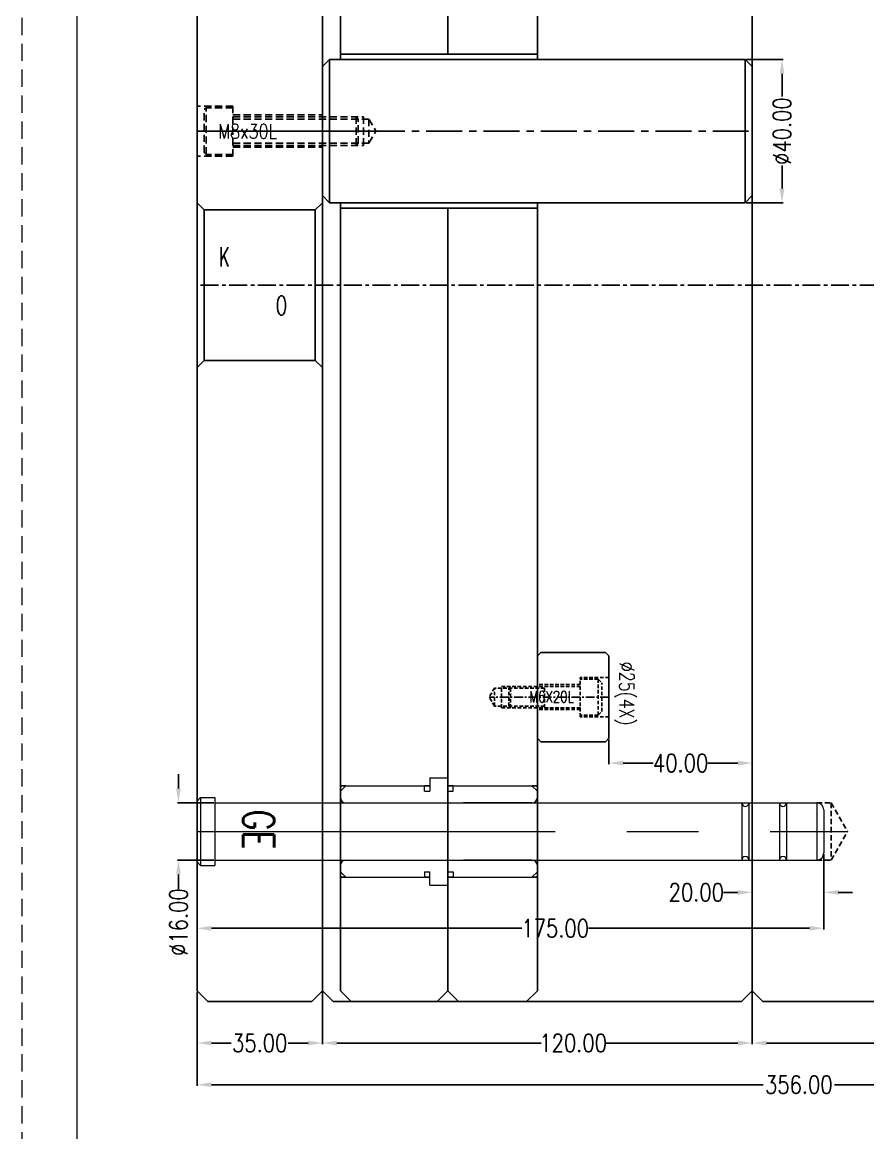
# Model space of a CAD drawing. Header units: millimetres. Extents: x 23075 to 24509, y -21593 to -20579.
# Drawn here: x 23075.4 to 23311.5, y -21103.5 to -20793.5 of the extents above; entities that cross this region are included whole.
import ezdxf

# ---------------------------------------------------------------- set-up
doc = ezdxf.new("R2010")
doc.units = ezdxf.units.MM
doc.header["$LTSCALE"] = 8
for name, pattern in [('CENTER', [2, 1.25, -0.25, 0.25, -0.25]), ('CENTER2', [1.125, 0.75, -0.125, 0.125, -0.125]), ('DASHED', [0.75, 0.5, -0.25]), ('HIDDEN', [0.375, 0.25, -0.125]), ('HIDDEN2', [0.1875, 0.125, -0.0625])]:
    doc.linetypes.add(name, pattern=pattern)
doc.layers.get('DEFPOINTS').update_dxf_attribs({"color": 6})
for name, color, linetype in [('A', 7, 'Continuous'), ('GE', 214, 'Continuous'), ('Layer3', 3, 'Continuous'), ('SCREW', 52, 'HIDDEN'), ('SP', 3, 'Continuous')]:
    doc.layers.add(name, color=color, linetype=linetype)
doc.layers.add('dim', color=3, linetype='Continuous', lineweight=15)
doc.layers.add('MBOM-ASSIS-LAYER', color=71, linetype='Continuous', lineweight=9)
doc.styles.add('ROMANC', font='RomanC.ttf', dxfattribs={"width": 0.8, "height": 7})
doc.styles.add('ROMANS', font='ROMANS.shx', dxfattribs={"height": 5, "bigfont": 'chineset.shx'})
doc.styles.get("Standard").update_dxf_attribs({"font": 'txt.shx', "width": 0.8, "bigfont": 'chineset.shx'})
doc.styles.add('txt', font='txt.shx', dxfattribs={"width": 0.75, "height": 3.2})
doc.dimstyles.new('ISO-25', dxfattribs={"dimtxt": 5, "dimasz": 4, "dimexe": 0.3, "dimexo": 0.3, "dimtad": 0, "dimzin": 1, "dimdsep": 46, "dimtxsty": 'Standard', "dimcen": 0, "dimclrd": 3, "dimclre": 3, "dimclrt": 3, "dimazin": 0, "dimtfac": 1, "dimtofl": 0, "dimtmove": 0, "dimatfit": 0, "dimfxl": 0, "dimarcsym": 0})

# ---------------------------------------------------------------- blocks, each defined once
blk = doc.blocks.new('*D27556')
at = {"layer": 'DEFPOINTS', "color": 0}
for p in [(23279.21, -21063.89), (23389.21, -21063.89), (23389.21, -21078.45)]:
    blk.add_point(p, dxfattribs=at)
at = {"layer": 'dim', "color": 3, "lineweight": -2}
for p, q in [((23279.21, -21064.19), (23279.21, -21078.75)), ((23389.21, -21064.19), (23389.21, -21078.75)), ((23283.21, -21078.45), (23325.92, -21078.45)), ((23385.21, -21078.45), (23342.51, -21078.45))]:
    blk.add_line(p, q, dxfattribs=at)
at = {"layer": 'dim', "color": 3}
for points in [[(23283.21, -21077.78), (23283.21, -21079.11), (23279.21, -21078.45)], [(23385.21, -21079.11), (23385.21, -21077.78), (23389.21, -21078.45)]]:
    blk.add_solid(points, dxfattribs=at)
at = {"layer": 'dim', "color": 3, "insert": (23334.21, -21078.45), "char_height": 5, "attachment_point": 5}
blk.add_mtext('110.00', dxfattribs=at)
blk = doc.blocks.new('*D27557')
at = {"layer": 'DEFPOINTS', "color": 0}
for p in [(23159.21, -21063.89), (23279.21, -21063.89), (23279.21, -21078.45)]:
    blk.add_point(p, dxfattribs=at)
at = {"layer": 'dim', "color": 3, "lineweight": -2}
for p, q in [((23159.21, -21064.19), (23159.21, -21078.75)), ((23279.21, -21064.19), (23279.21, -21078.75)), ((23163.21, -21078.45), (23220.26, -21078.45)), ((23275.21, -21078.45), (23238.17, -21078.45))]:
    blk.add_line(p, q, dxfattribs=at)
at = {"layer": 'dim', "color": 3}
for points in [[(23163.21, -21077.78), (23163.21, -21079.11), (23159.21, -21078.45)], [(23275.21, -21079.11), (23275.21, -21077.78), (23279.21, -21078.45)]]:
    blk.add_solid(points, dxfattribs=at)
at = {"layer": 'dim', "color": 3, "insert": (23229.21, -21078.45), "char_height": 5, "attachment_point": 5}
blk.add_mtext('120.00', dxfattribs=at)
blk = doc.blocks.new('*D27558')
at = {"layer": 'DEFPOINTS', "color": 0}
for p in [(23124.21, -21063.89), (23159.21, -21063.89), (23159.21, -21078.45)]:
    blk.add_point(p, dxfattribs=at)
at = {"layer": 'dim', "color": 3, "lineweight": -2}
for p, q in [((23124.21, -21064.19), (23124.21, -21078.75)), ((23159.21, -21064.19), (23159.21, -21078.75)), ((23128.21, -21078.45), (23133.76, -21078.45)), ((23155.21, -21078.45), (23149.67, -21078.45))]:
    blk.add_line(p, q, dxfattribs=at)
at = {"layer": 'dim', "color": 3}
for points in [[(23128.21, -21077.78), (23128.21, -21079.11), (23124.21, -21078.45)], [(23155.21, -21079.11), (23155.21, -21077.78), (23159.21, -21078.45)]]:
    blk.add_solid(points, dxfattribs=at)
at = {"layer": 'dim', "color": 3, "insert": (23141.71, -21078.45), "char_height": 5, "attachment_point": 5}
blk.add_mtext('35.00', dxfattribs=at)
blk = doc.blocks.new('*D27559')
at = {"layer": 'DEFPOINTS', "color": 0}
for p in [(23124.21, -21063.89), (23480.21, -21063.89), (23480.21, -21090.08)]:
    blk.add_point(p, dxfattribs=at)
at = {"layer": 'dim', "color": 3, "lineweight": -2}
for p, q in [((23124.21, -21064.19), (23124.21, -21090.38)), ((23480.21, -21064.19), (23480.21, -21090.38)), ((23128.21, -21090.08), (23282.26, -21090.08)), ((23476.21, -21090.08), (23302.17, -21090.08))]:
    blk.add_line(p, q, dxfattribs=at)
at = {"layer": 'dim', "color": 3}
for points in [[(23128.21, -21089.42), (23128.21, -21090.75), (23124.21, -21090.08)], [(23476.21, -21090.75), (23476.21, -21089.42), (23480.21, -21090.08)]]:
    blk.add_solid(points, dxfattribs=at)
at = {"layer": 'dim', "color": 3, "insert": (23292.21, -21090.08), "char_height": 5, "attachment_point": 5}
blk.add_mtext('356.00', dxfattribs=at)
blk = doc.blocks.new('*D27709')
at = {"layer": 'DEFPOINTS', "color": 0}
for p in [(23124.21, -21027.89), (23299.21, -21025.39), (23299.21, -21046.41)]:
    blk.add_point(p, dxfattribs=at)
at = {"layer": 'dim', "color": 3, "lineweight": -2}
for p, q in [((23124.21, -21028.19), (23124.21, -21046.71)), ((23299.21, -21025.69), (23299.21, -21046.71)), ((23128.21, -21046.41), (23214.92, -21046.41)), ((23295.21, -21046.41), (23233.51, -21046.41))]:
    blk.add_line(p, q, dxfattribs=at)
at = {"layer": 'dim', "color": 3}
for points in [[(23128.21, -21045.74), (23128.21, -21047.08), (23124.21, -21046.41)], [(23295.21, -21047.08), (23295.21, -21045.74), (23299.21, -21046.41)]]:
    blk.add_solid(points, dxfattribs=at)
at = {"layer": 'dim', "color": 3, "insert": (23224.21, -21046.41), "char_height": 5, "attachment_point": 5}
blk.add_mtext('175.00', dxfattribs=at)
blk = doc.blocks.new('*D27710')
at = {"layer": 'DEFPOINTS', "color": 0}
for p in [(23129.21, -21011.39), (23119.02, -21027.39), (23129.21, -21027.39)]:
    blk.add_point(p, dxfattribs=at)
at = {"layer": 'dim', "color": 3, "lineweight": -2}
for p, q in [((23119.02, -21007.39), (23119.02, -21003.39)), ((23128.91, -21011.39), (23118.72, -21011.39)), ((23128.91, -21027.39), (23118.72, -21027.39)), ((23119.02, -21031.39), (23119.02, -21035.39))]:
    blk.add_line(p, q, dxfattribs=at)
at = {"layer": 'dim', "color": 3}
for points in [[(23118.35, -21007.39), (23119.68, -21007.39), (23119.02, -21011.39)], [(23119.68, -21031.39), (23118.35, -21031.39), (23119.02, -21027.39)]]:
    blk.add_solid(points, dxfattribs=at)
at = {"layer": 'dim', "color": 3, "insert": (23119.02, -21044.68), "char_height": 5, "attachment_point": 5, "rotation": 90}
blk.add_mtext('%%c16.00', dxfattribs=at)
blk = doc.blocks.new('*D27711')
at = {"layer": 'DEFPOINTS', "color": 0}
for p in [(23279.21, -21027.39), (23299.21, -21025.39), (23279.21, -21036.39)]:
    blk.add_point(p, dxfattribs=at)
at = {"layer": 'dim', "color": 3, "lineweight": -2}
for p, q in [((23279.21, -21027.69), (23279.21, -21036.69)), ((23299.21, -21025.69), (23299.21, -21036.69)), ((23275.21, -21036.39), (23271.21, -21036.39)), ((23303.21, -21036.39), (23307.21, -21036.39))]:
    blk.add_line(p, q, dxfattribs=at)
at = {"layer": 'dim', "color": 3}
for points in [[(23275.21, -21037.05), (23275.21, -21035.72), (23279.21, -21036.39)], [(23303.21, -21035.72), (23303.21, -21037.05), (23299.21, -21036.39)]]:
    blk.add_solid(points, dxfattribs=at)
at = {"layer": 'dim', "color": 3, "insert": (23263.59, -21036.39), "char_height": 5, "attachment_point": 5}
blk.add_mtext('20.00', dxfattribs=at)
blk = doc.blocks.new('20100617.142056')
at = {"layer": 'MBOM-ASSIS-LAYER', "linetype": 'DASHED'}
blk.add_line((-1189, 0), (-1189, 841), dxfattribs=at)
at = {"layer": 'MBOM-ASSIS-LAYER'}
blk.add_line((-1176.3, 12.7), (-1176.3, 828.3), dxfattribs=at)
blk = doc.blocks.new('*D28237')
at = {"layer": 'DEFPOINTS', "color": 0}
for p in [(23277.21, -20803.89), (23277.21, -20843.89), (23287.53, -20843.89)]:
    blk.add_point(p, dxfattribs=at)
at = {"layer": 'dim', "color": 3, "lineweight": -2}
for p, q in [((23277.51, -20803.89), (23287.83, -20803.89)), ((23287.53, -20807.89), (23287.53, -20814.26)), ((23287.53, -20839.89), (23287.53, -20833.51)), ((23277.51, -20843.89), (23287.83, -20843.89))]:
    blk.add_line(p, q, dxfattribs=at)
at = {"layer": 'dim', "color": 3}
for points in [[(23288.2, -20807.89), (23286.86, -20807.89), (23287.53, -20803.89)], [(23286.86, -20839.89), (23288.2, -20839.89), (23287.53, -20843.89)]]:
    blk.add_solid(points, dxfattribs=at)
at = {"layer": 'dim', "color": 3, "insert": (23287.53, -20823.89), "char_height": 5, "attachment_point": 5, "rotation": 90}
blk.add_mtext('%%c40.00', dxfattribs=at)
blk = doc.blocks.new('*D28286')
at = {"layer": 'DEFPOINTS', "color": 0}
for p in [(23239.21, -20993.39), (23279.21, -20992.66), (23279.21, -21000.29)]:
    blk.add_point(p, dxfattribs=at)
at = {"layer": 'dim', "color": 3, "lineweight": -2}
for p, q in [((23239.21, -20993.69), (23239.21, -21000.59)), ((23279.21, -20992.96), (23279.21, -21000.59)), ((23243.21, -21000.29), (23251.59, -21000.29)), ((23275.21, -21000.29), (23266.84, -21000.29))]:
    blk.add_line(p, q, dxfattribs=at)
at = {"layer": 'dim', "color": 3}
for points in [[(23243.21, -20999.62), (23243.21, -21000.96), (23239.21, -21000.29)], [(23275.21, -21000.96), (23275.21, -20999.62), (23279.21, -21000.29)]]:
    blk.add_solid(points, dxfattribs=at)
at = {"layer": 'dim', "color": 3, "insert": (23259.21, -21000.29), "char_height": 5, "attachment_point": 5}
blk.add_mtext('40.00', dxfattribs=at)

msp = doc.modelspace()

# ---------------------------------------------------------------- linework, layer by layer
at = {"linetype": 'Continuous'}
for p, q in [((23124.215, -20669.885), (23124.215, -21063.885)), ((23159.215, -20669.885), (23159.215, -21063.885)), ((23164.215, -20727.886), (23164.215, -20803.885)), ((23194.215, -20727.886), (23194.215, -20802.385)), ((23219.215, -20736.885), (23219.215, -20803.885)), ((23279.215, -20736.885), (23279.215, -21063.885)), ((23164.215, -20843.885), (23164.215, -21063.885)), ((23194.215, -20845.385), (23194.215, -21063.885)), ((23219.215, -20843.885), (23219.215, -21063.885)), ((23127.215, -21066.885), (23124.215, -21063.885)), ((23156.215, -21066.885), (23159.215, -21063.885)), ((23162.215, -21066.885), (23159.215, -21063.885)), ((23167.215, -21066.885), (23164.215, -21063.885)), ((23194.215, -21063.885), (23191.215, -21066.885)), ((23197.215, -21066.885), (23194.215, -21063.885)), ((23219.215, -21063.885), (23216.215, -21066.885)), ((23276.215, -21066.885), (23279.215, -21063.885)), ((23282.215, -21066.885), (23279.215, -21063.885)), ((23156.215, -21066.885), (23127.215, -21066.885)), ((23276.215, -21066.885), (23162.215, -21066.885)), ((23191.215, -21066.885), (23167.215, -21066.885)), ((23216.215, -21066.885), (23197.215, -21066.885)), ((23386.215, -21066.885), (23282.215, -21066.885))]:
    msp.add_line(p, q, dxfattribs=at)
for p, q in [((23219.215, -20802.385), (23164.215, -20802.385)), ((23164.215, -20845.385), (23219.215, -20845.385))]:
    msp.add_line(p, q)
at = {"linetype": 'HIDDEN'}
for p, q in [((23134.215, -20816.885), (23124.215, -20816.885)), ((23134.215, -20830.885), (23134.215, -20816.885)), ((23134.215, -20819.385), (23159.215, -20819.385)), ((23134.215, -20828.385), (23159.215, -20828.385)), ((23134.215, -20830.885), (23124.215, -20830.885))]:
    msp.add_line(p, q, dxfattribs=at)
at = {"color": 8, "linetype": 'Continuous'}
for p, q in [((23124.215, -20843.885), (23126.215, -20845.885)), ((23159.215, -20843.885), (23157.215, -20845.885)), ((23157.215, -20845.885), (23126.215, -20845.885)), ((23126.215, -20845.885), (23126.215, -20887.885)), ((23157.215, -20845.885), (23157.215, -20887.885)), ((23124.215, -20889.885), (23126.215, -20887.885)), ((23157.215, -20887.885), (23126.215, -20887.885)), ((23159.215, -20889.885), (23157.215, -20887.885))]:
    msp.add_line(p, q, dxfattribs=at)
at = {"linetype": 'CENTER', "ltscale": 0.5}
msp.add_line((23490.215, -20866.885), (23124.215, -20866.885), dxfattribs=at)
at = {"linetype": 'HIDDEN', "ltscale": 0.75}
for p, q in [((23297.215, -21011.385), (23301.215, -21011.385)), ((23301.215, -21011.385), (23301.215, -21027.385)), ((23301.215, -21011.385), (23305.834, -21019.385)), ((23301.215, -21027.385), (23305.834, -21019.385)), ((23297.215, -21027.385), (23301.215, -21027.385))]:
    msp.add_line(p, q, dxfattribs=at)
at = {"layer": 'A'}
for p, q in [((23165.715, -21006.635), (23164.215, -21006.635)), ((23189.215, -21006.635), (23187.715, -21006.635)), ((23194.215, -21006.635), (23195.715, -21006.635)), ((23217.715, -21006.635), (23219.215, -21006.635)), ((23165.715, -21032.135), (23164.215, -21032.135)), ((23189.215, -21032.135), (23187.715, -21032.135)), ((23194.215, -21032.135), (23195.715, -21032.135)), ((23217.715, -21032.135), (23219.215, -21032.135))]:
    msp.add_line(p, q, dxfattribs=at)
at = {"layer": 'GE', "lineweight": 13}
for p, q in [((23164.215, -21008.135), (23165.715, -21006.635)), ((23165.715, -21006.635), (23187.715, -21006.635)), ((23187.715, -21008.135), (23187.715, -21006.635)), ((23189.215, -21004.385), (23194.215, -21004.385)), ((23189.215, -21004.385), (23189.215, -21008.135)), ((23194.215, -21004.385), (23194.215, -21008.135)), ((23195.715, -21006.635), (23217.715, -21006.635)), ((23195.715, -21008.135), (23195.715, -21006.635)), ((23219.215, -21008.135), (23217.715, -21006.635)), ((23164.215, -21011.385), (23164.215, -21008.135)), ((23187.715, -21008.135), (23189.215, -21008.135)), ((23194.215, -21008.135), (23195.715, -21008.135)), ((23219.215, -21011.385), (23219.215, -21008.135)), ((23124.215, -21010.885), (23125.215, -21009.885)), ((23124.215, -21010.885), (23124.215, -21027.885)), ((23125.215, -21009.885), (23125.215, -21028.885)), ((23125.215, -21009.885), (23129.215, -21009.885)), ((23129.215, -21009.885), (23129.215, -21028.885)), ((23129.215, -21011.385), (23297.215, -21011.385)), ((23217.715, -21011.385), (23198.585, -21011.385)), ((23276.3, -21011.385), (23276.3, -21027.385)), ((23278.3, -21011.385), (23278.3, -21027.385)), ((23286.791, -21011.385), (23286.791, -21027.385)), ((23288.791, -21011.385), (23288.791, -21027.385)), ((23297.215, -21011.385), (23297.215, -21027.385)), ((23299.215, -21013.385), (23299.215, -21025.385)), ((23125.215, -21028.885), (23124.215, -21027.885)), ((23129.215, -21027.385), (23297.215, -21027.385)), ((23164.215, -21027.385), (23164.215, -21030.635)), ((23217.715, -21027.385), (23198.585, -21027.385)), ((23219.215, -21027.385), (23219.215, -21030.635)), ((23125.215, -21028.885), (23129.215, -21028.885)), ((23164.215, -21030.635), (23165.715, -21032.135)), ((23187.715, -21030.635), (23189.215, -21030.635)), ((23187.715, -21030.635), (23187.715, -21032.135)), ((23189.215, -21034.385), (23189.215, -21030.635)), ((23194.215, -21034.385), (23194.215, -21030.635)), ((23194.215, -21030.635), (23195.715, -21030.635)), ((23195.715, -21030.635), (23195.715, -21032.135)), ((23219.215, -21030.635), (23217.715, -21032.135)), ((23165.715, -21032.135), (23187.715, -21032.135)), ((23189.215, -21034.385), (23194.215, -21034.385)), ((23195.715, -21032.135), (23217.715, -21032.135))]:
    msp.add_line(p, q, dxfattribs=at)
at = {"layer": 'GE', "linetype": 'HIDDEN2', "lineweight": 13}
for p, q in [((23164.215, -21027.385), (23164.215, -21011.385)), ((23219.215, -21027.385), (23219.215, -21011.385))]:
    msp.add_line(p, q, dxfattribs=at)
at = {"layer": 'GE', "linetype": 'CENTER', "lineweight": 13, "ltscale": 10}
msp.add_line((23124.215, -21019.385), (23305.834, -21019.385), dxfattribs=at)
at = {"layer": 'GE', "lineweight": 13}
for centre, radius, start, end in [((23165.715, -21009.885), 1.5, 180, 270), ((23217.715, -21009.885), 1.5, 270, 0), ((23277.3, -21011.385), 1, 180, 0), ((23287.791, -21011.385), 1, 180, 0), ((23297.215, -21013.385), 2, 0, 90), ((23165.715, -21028.885), 1.5, 90, 180), ((23217.715, -21028.885), 1.5, 0, 90), ((23277.3, -21027.385), 1, 0, 180), ((23287.791, -21027.385), 1, 0, 180), ((23297.215, -21025.385), 2, 270, 0)]:
    msp.add_arc(centre, radius, start, end, dxfattribs=at)
at = {"layer": 'SCREW'}
for p, q in [((23126.715, -20817.385), (23126.215, -20817.885)), ((23126.715, -20830.385), (23126.715, -20817.385)), ((23134.215, -20817.385), (23126.715, -20817.385)), ((23126.215, -20829.885), (23126.215, -20817.885)), ((23134.215, -20819.885), (23170.715, -20819.885)), ((23134.215, -20820.51), (23172.215, -20820.51)), ((23168.59, -20827.885), (23168.59, -20819.885)), ((23169.215, -20820.51), (23168.59, -20819.885)), ((23169.215, -20827.26), (23169.215, -20820.51)), ((23170.715, -20827.885), (23170.715, -20819.885)), ((23172.215, -20820.51), (23174.163, -20823.885)), ((23172.215, -20820.51), (23172.215, -20827.26)), ((23172.215, -20827.26), (23174.163, -20823.885)), ((23126.715, -20830.385), (23126.215, -20829.885)), ((23134.215, -20827.26), (23172.215, -20827.26)), ((23134.215, -20827.885), (23170.715, -20827.885)), ((23169.215, -20827.26), (23168.59, -20827.885)), ((23134.215, -20830.385), (23126.715, -20830.385))]:
    msp.add_line(p, q, dxfattribs=at)
at = {"layer": 'SCREW', "linetype": 'CENTER2', "ltscale": 10}
msp.add_line((23124.215, -20823.885), (23174.163, -20823.885), dxfattribs=at)
at = {"layer": 'SCREW', "linetype": 'HIDDEN2'}
for p, q in [((23231.215, -20978.385), (23219.215, -20978.385)), ((23231.215, -20987.385), (23231.215, -20976.385)), ((23239.215, -20976.385), (23231.215, -20976.385)), ((23236.215, -20976.885), (23231.215, -20976.885)), ((23236.215, -20986.885), (23236.215, -20976.885)), ((23236.215, -20976.885), (23237.215, -20977.885)), ((23237.215, -20985.885), (23237.215, -20977.885)), ((23207.215, -20979.385), (23205.771, -20981.885)), ((23207.215, -20984.385), (23205.771, -20981.885)), ((23207.215, -20984.385), (23207.215, -20979.385)), ((23221.215, -20979.385), (23207.215, -20979.385)), ((23231.215, -20978.885), (23209.215, -20978.885)), ((23209.215, -20984.885), (23209.215, -20978.885)), ((23211.215, -20979.385), (23211.715, -20978.885)), ((23211.215, -20984.385), (23211.215, -20979.385)), ((23211.715, -20984.885), (23211.715, -20978.885)), ((23221.215, -20984.885), (23221.215, -20978.885)), ((23221.215, -20984.385), (23207.215, -20984.385)), ((23231.215, -20984.885), (23209.215, -20984.885)), ((23211.215, -20984.385), (23211.715, -20984.885)), ((23231.215, -20985.385), (23219.215, -20985.385)), ((23236.215, -20986.885), (23231.215, -20986.885)), ((23239.215, -20987.385), (23231.215, -20987.385)), ((23236.215, -20986.885), (23237.215, -20985.885))]:
    msp.add_line(p, q, dxfattribs=at)
at = {"layer": 'SCREW', "linetype": 'CENTER', "ltscale": 0.25}
msp.add_line((23239.215, -20981.885), (23205.771, -20981.885), dxfattribs=at)
at = {"layer": 'SP'}
for p, q in [((23159.215, -20805.885), (23161.215, -20803.885)), ((23277.215, -20803.885), (23161.215, -20803.885)), ((23161.215, -20803.885), (23161.215, -20843.885)), ((23277.215, -20843.885), (23277.215, -20803.885)), ((23277.215, -20803.885), (23279.215, -20805.885)), ((23159.215, -20805.885), (23159.215, -20841.885)), ((23279.215, -20841.885), (23279.215, -20805.885)), ((23161.215, -20843.885), (23159.215, -20841.885)), ((23279.215, -20841.885), (23277.215, -20843.885)), ((23161.215, -20843.885), (23277.215, -20843.885))]:
    msp.add_line(p, q, dxfattribs=at)
at = {"layer": 'SP', "linetype": 'CENTER'}
msp.add_line((23124.215, -20823.885), (23279.215, -20823.885), dxfattribs=at)
at = {"layer": 'SP', "color": 145}
for p, q in [((23219.215, -20970.385), (23220.215, -20969.385)), ((23238.215, -20969.385), (23220.215, -20969.385)), ((23238.215, -20969.385), (23239.215, -20970.385)), ((23219.215, -20970.385), (23219.215, -20993.385)), ((23239.215, -20970.385), (23239.215, -20993.385)), ((23220.215, -20994.385), (23219.215, -20993.385)), ((23239.215, -20993.385), (23238.215, -20994.385)), ((23238.215, -20994.385), (23220.215, -20994.385))]:
    msp.add_line(p, q, dxfattribs=at)

# ---------------------------------------------------------------- block references
at = {"layer": 'MBOM-ASSIS-LAYER', "xscale": 1.205655079037772, "yscale": 1.205655079037772, "zscale": 1.205655079037772}
msp.add_blockref('20100617.142056', (24508.919, -21592.798), dxfattribs=at)

# ---------------------------------------------------------------- texts
at = {"color": 8, "linetype": 'Continuous', "style": 'ROMANC', "width": 0.6}
for s, p in [('K', (23130.402, -20861.722)), ('O', (23146.222, -20875.268))]:
    msp.add_text(s, height=5.4, dxfattribs=at).set_placement(p)
at = {"layer": 'dim', "style": 'ROMANC', "width": 0.8}
msp.add_text('M8x30L', height=4.0648, dxfattribs=at).set_placement((23130.082, -20825.982))
msp.add_text('%%C25(4X)', height=4.0648, rotation=990, dxfattribs=at).set_placement((23242.153, -20972.03))
at = {"layer": 'GE', "lineweight": 13, "style": 'ROMANS', "width": 0.75}
msp.add_text('GE', height=8.6854, rotation=270, dxfattribs=at).set_placement((23137.048, -21013.211))
at = {"layer": 'Layer3', "style": 'txt', "width": 0.75}
msp.add_text('M6X20L', height=3.2, dxfattribs=at).set_placement((23216.951, -20983.392))

# ---------------------------------------------------------------- dimensions: what is measured, and where the dimension line sits
at = {"layer": 'dim'}
dim = msp.add_linear_dim(base=(23287.529, -20843.885), p1=(23277.215, -20803.885), p2=(23277.215, -20843.885), angle=270, text='%%c<>', dimstyle='ISO-25', dxfattribs=at)
dim.commit()
dim.dimension.update_dxf_attribs({"geometry": '*D28237', "text_midpoint": (23287.529, -20823.885), "dimtype": 160})
for base, p1, p2, picture, middle in [((23279.215, -21000.291), (23239.215, -20993.385), (23279.215, -20992.659), '*D28286', (23259.215, -21000.291)), ((23279.215, -21036.385), (23299.215, -21025.385), (23279.215, -21027.385), '*D27711', (23263.59, -21036.385)), ((23159.215, -21078.447), (23124.215, -21063.885), (23159.215, -21063.885), '*D27558', (23141.715, -21078.447)), ((23389.215, -21078.447), (23279.215, -21063.885), (23389.215, -21063.885), '*D27556', (23334.215, -21078.447))]:
    dim = msp.add_linear_dim(base=base, p1=p1, p2=p2, dimstyle='ISO-25', dxfattribs=at)
    dim.commit()
    dim.dimension.update_dxf_attribs({"geometry": picture, "text_midpoint": middle})
dim = msp.add_linear_dim(base=(23119.017, -21027.385), p1=(23129.215, -21011.385), p2=(23129.215, -21027.385), angle=90, text='%%c<>', dimstyle='ISO-25', dxfattribs=at)
dim.commit()
dim.dimension.update_dxf_attribs({"geometry": '*D27710', "text_midpoint": (23119.017, -21044.677)})
dim = msp.add_linear_dim(base=(23299.215, -21046.409), p1=(23124.215, -21027.885), p2=(23299.215, -21025.385), angle=0, dimstyle='ISO-25', dxfattribs=at)
dim.commit()
dim.dimension.update_dxf_attribs({"geometry": '*D27709', "text_midpoint": (23224.215, -21046.409), "dimtype": 160})
for base, p1, p2, picture, middle in [((23480.215, -21090.082), (23124.215, -21063.885), (23480.215, -21063.885), '*D27559', (23292.215, -21090.082)), ((23279.215, -21078.447), (23159.215, -21063.885), (23279.215, -21063.885), '*D27557', (23229.215, -21078.447))]:
    dim = msp.add_linear_dim(base=base, p1=p1, p2=p2, dimstyle='ISO-25', dxfattribs=at)
    dim.commit()
    dim.dimension.update_dxf_attribs({"geometry": picture, "text_midpoint": middle, "dimtype": 160})

doc.saveas('drawing.dxf')
